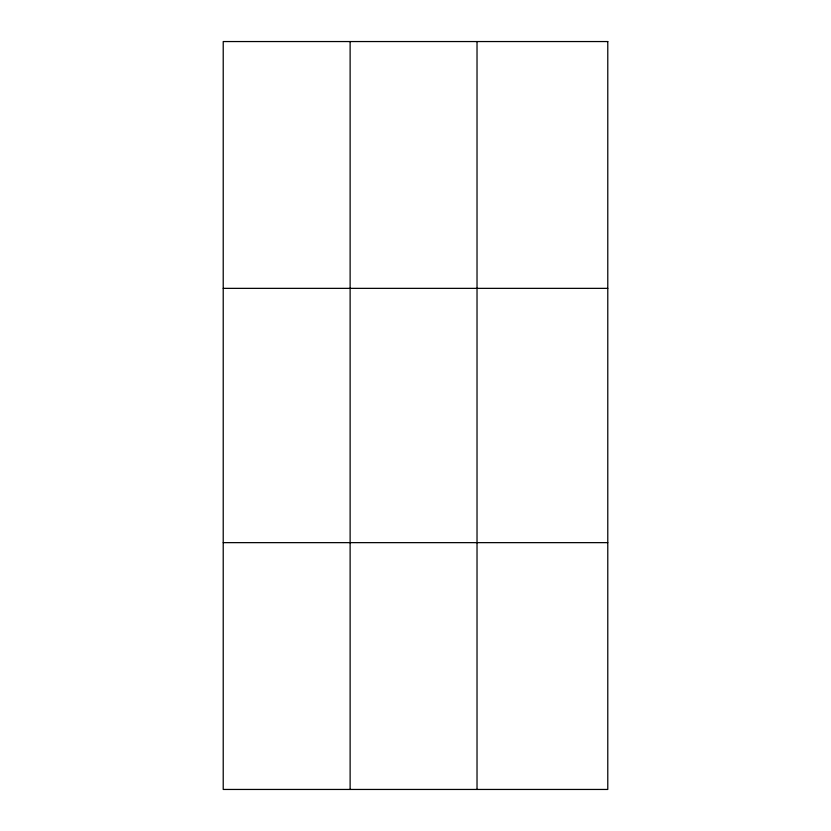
<?xml version="1.0" encoding="UTF-8"?>
<svg xmlns="http://www.w3.org/2000/svg" width="831" height="831" viewBox="0 0 831 831"><rect width="100%" height="100%" fill="white"/><g stroke="black" fill="none" stroke-linecap="round" stroke-linejoin="round"><path stroke-width="1.25" d="M350.121 41.55L350.121 789.45M477.025 41.55L477.025 789.45M223.217 288.357L607.783 288.357M223.217 542.643L607.783 542.643M607.783 41.55L607.783 789.45L223.217 789.45L223.217 41.55L607.783 41.55"/></g></svg>
